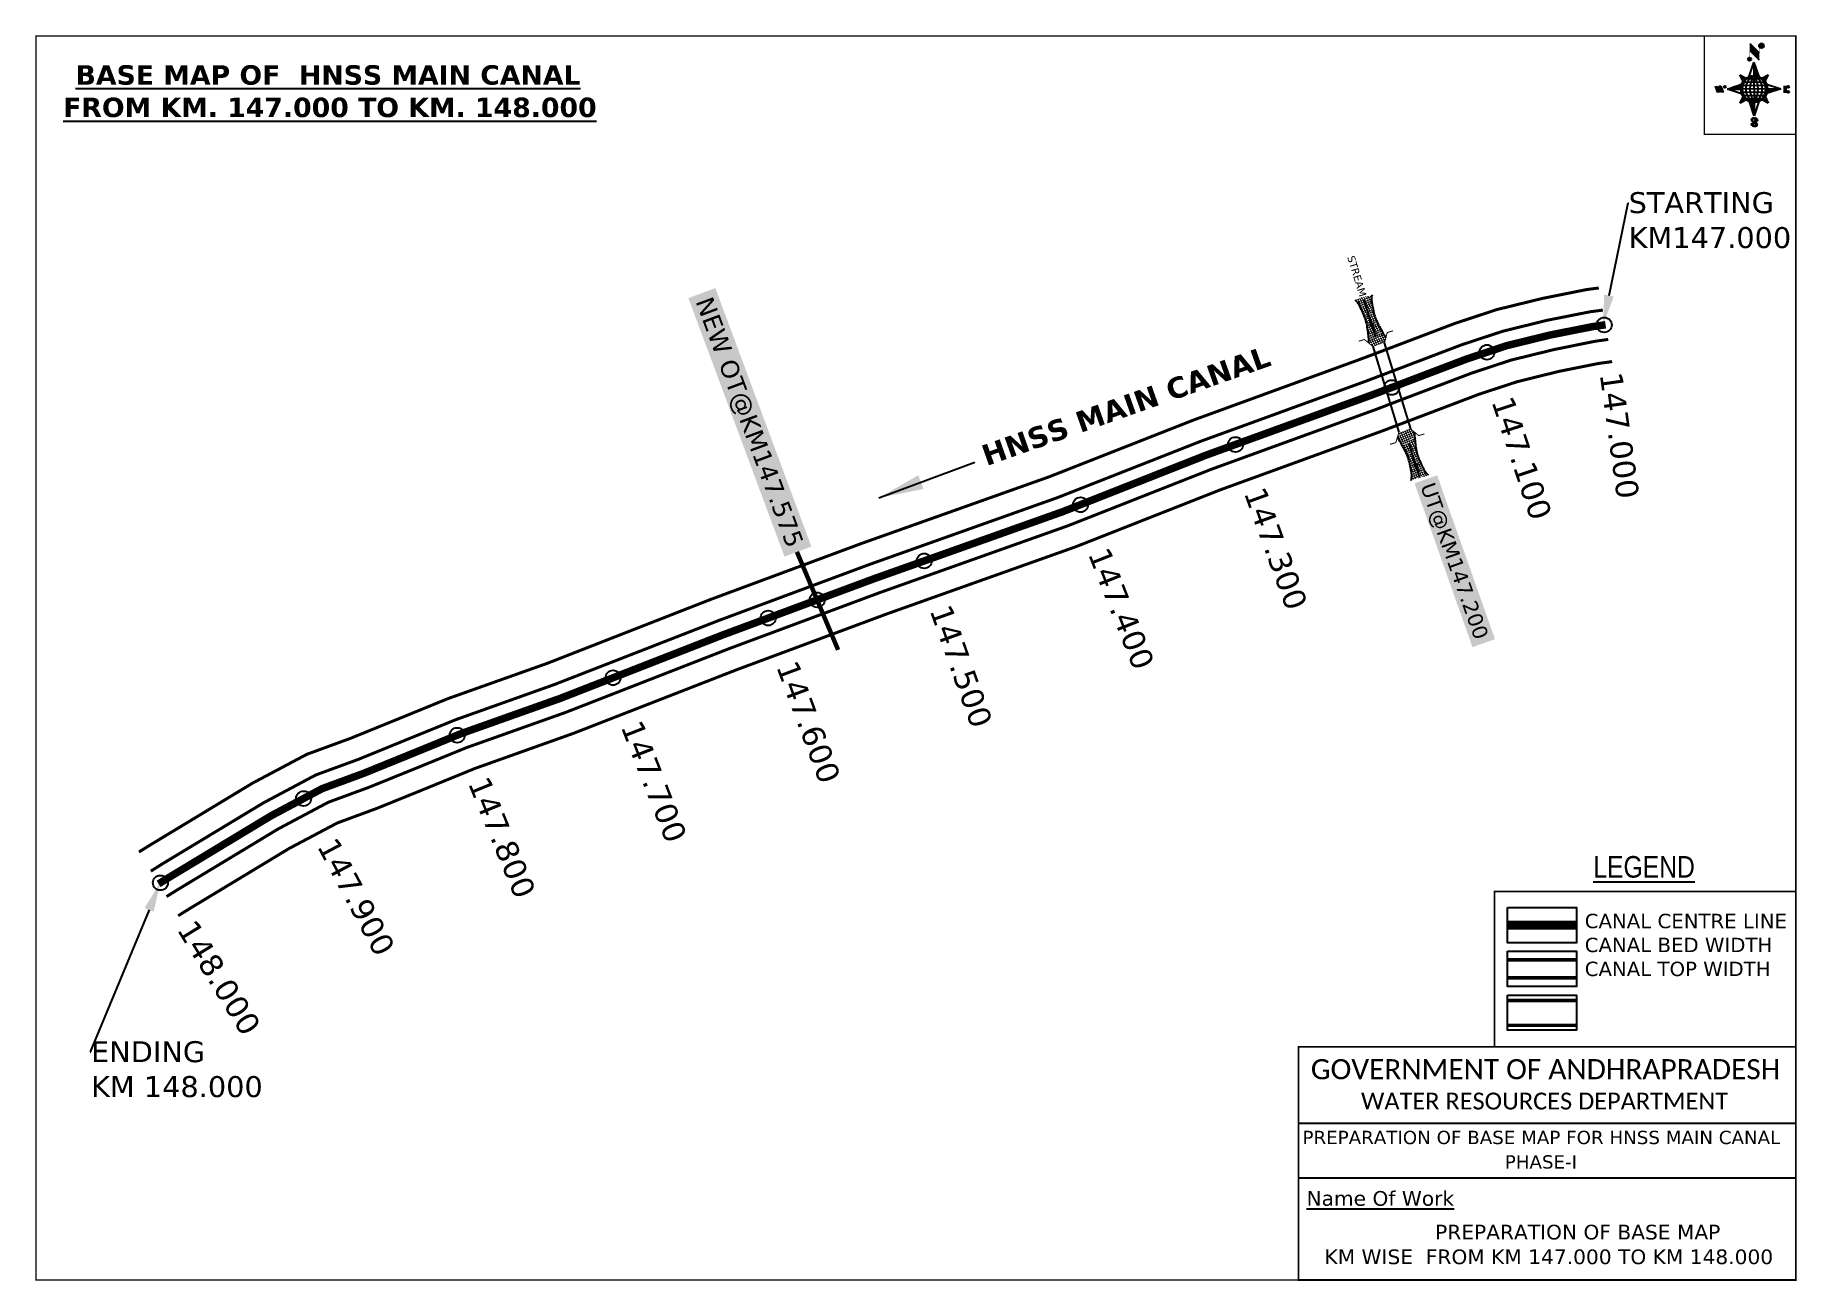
# Model space of a CAD drawing. Header units: inches. Extents: x 757026 to 758202, y 1681837 to 1682669.
import ezdxf
from ezdxf import colors
from ezdxf.entities.mleader import LeaderData, LeaderLine
from ezdxf.enums import TextEntityAlignment as Align
from ezdxf.math import Vec2, Vec3

# ---------------------------------------------------------------- set-up
doc = ezdxf.new("R2010")
doc.units = ezdxf.units.IN
doc.header["$MEASUREMENT"] = 0
doc.header["$PDMODE"] = 32
doc.header["$PDSIZE"] = 10
doc.linetypes.add('HIDDEN2', pattern=[0.1875, 0.125, -0.0625])
for name, color, linetype in [('AQUADUCT', 1, 'Continuous'), ('bord', 1, 'Continuous'), ('CANAL1', 1, 'Continuous'), ('CSMark', 72, 'Continuous'), ('DCBMS', 232, 'Continuous'), ('PAGE', 7, 'Continuous'), ('STRUCTURE', 5, 'Continuous'), ('TEXT', 7, 'Continuous')]:
    doc.layers.add(name, color=color, linetype=linetype)
doc.styles.add('ARIALN', font='ARIALN_1.TTF')
doc.styles.get("Standard").update_dxf_attribs({"font": 'verdana_0.ttf'})
doc.dimstyles.get("Standard").update_dxf_attribs({"dimtxt": 0.18, "dimasz": 0.18, "dimexe": 0.18, "dimexo": 0.0625, "dimgap": 0.09, "dimtad": 0, "dimtih": 1, "dimtoh": 1, "dimdec": 4, "dimzin": 0, "dimdsep": 46, "dimtxsty": 'Standard', "dimcen": 0.09, "dimadec": 0, "dimazin": 0, "dimtfac": 1, "dimtdec": 4, "dimtofl": 0, "dimtmove": 0, "dimatfit": 3, "dimfxl": 0, "dimtolj": 1, "dimtzin": 0, "dimarcsym": 0})
pattern_1 = [(267.297113149, (-8720374.938, 50637915.138), (10.5367255337, -0.497431438), [])]
pattern_2 = [(357.297113149, (-8720374.938, 50637915.138), (0.497431438, 10.5367255337), [])]

# ---------------------------------------------------------------- blocks, each defined once
blk = doc.blocks.new('*X16')
at = {"color": 0, "linetype": 'Continuous'}
for p, q in [((6321.6, 240.5), (6322.3, 241.2)), ((6321.6, 240.3), (6322.3, 241)), ((6321.6, 240.1), (6322.3, 240.8)), ((6321.6, 239.9), (6322.4, 240.7)), ((6321.6, 239.8), (6322.4, 240.6)), ((6321.6, 239.6), (6322.5, 240.5)), ((6321.6, 239.4), (6322.5, 240.3)), ((6321.6, 239.2), (6322.6, 240.2)), ((6321.7, 239.1), (6322.6, 240.1)), ((6321.8, 240.8), (6322.4, 241.4)), ((6321.8, 239), (6322.7, 240)), ((6321.8, 239), (6322.8, 239.9)), ((6321.9, 238.9), (6322.9, 239.8)), ((6322, 238.8), (6323, 239.7)), ((6322.1, 241.3), (6322.4, 241.6)), ((6322.1, 238.7), (6323.1, 239.6)), ((6322.2, 238.6), (6323.1, 239.6)), ((6322.3, 238.5), (6323.2, 239.5)), ((6322.4, 238.5), (6323.3, 239.4)), ((6322.5, 238.4), (6323.4, 239.3)), ((6322.7, 238.4), (6323.6, 239.3)), ((6322.8, 238.3), (6323.7, 239.2)), ((6322.9, 238.3), (6323.8, 239.1)), ((6323.1, 238.2), (6323.9, 239.1)), ((6323.2, 238.2), (6324, 239)), ((6323.3, 238.2), (6324.2, 239)), ((6323.5, 238.1), (6324.3, 238.9)), ((6323.7, 238.1), (6324.4, 238.9)), ((6323.8, 238.1), (6324.6, 238.8)), ((6324.1, 238.2), (6324.7, 238.8)), ((6324.3, 238.3), (6324.9, 238.8)), ((6324.6, 238.3), (6325.1, 238.8)), ((6324.8, 238.4), (6325.2, 238.8)), ((6325.1, 238.5), (6325.4, 238.8)), ((6325.4, 238.6), (6325.6, 238.8))]:
    blk.add_line(p, q, dxfattribs=at)
blk = doc.blocks.new('*X15')
at = {"color": 0, "linetype": 'Continuous'}
for p, q in [((6324.4, 240.3), (6324.5, 240.4)), ((6324.6, 240.3), (6324.8, 240.5)), ((6324.7, 240.2), (6325, 240.5)), ((6324.8, 240.2), (6325.2, 240.6)), ((6325, 240.1), (6325.5, 240.6)), ((6325.1, 240.1), (6325.6, 240.6)), ((6325.2, 240), (6325.8, 240.6)), ((6325.3, 240), (6326, 240.6)), ((6325.4, 239.9), (6326.1, 240.6)), ((6325.5, 239.8), (6326.2, 240.5)), ((6325.6, 239.8), (6326.3, 240.5)), ((6325.7, 239.7), (6326.5, 240.4)), ((6325.9, 239.6), (6326.6, 240.3)), ((6326, 239.5), (6326.7, 240.3)), ((6326, 239.4), (6326.8, 240.2)), ((6326.1, 239.3), (6327, 240.2)), ((6326.2, 239.3), (6327.1, 240.1)), ((6326.3, 239.2), (6327.1, 240)), ((6326.4, 239.1), (6327.2, 239.9)), ((6326.5, 239), (6327.3, 239.8)), ((6326.5, 238.9), (6327.4, 239.7)), ((6326.6, 238.8), (6327.5, 239.6)), ((6326.7, 238.7), (6327.5, 239.5)), ((6326.8, 238.6), (6327.6, 239.4)), ((6326.8, 238.5), (6327.7, 239.3)), ((6326.8, 236.5), (6327.4, 237)), ((6326.9, 238.3), (6327.8, 239.2)), ((6326.9, 238.2), (6327.9, 239.1)), ((6326.9, 236.8), (6327.6, 237.4)), ((6327, 238.1), (6327.8, 239)), ((6327, 237.9), (6327.8, 238.8)), ((6327, 237.8), (6327.8, 238.6)), ((6327, 237.6), (6327.8, 238.4)), ((6327, 237.4), (6327.8, 238.2)), ((6327, 237.3), (6327.8, 238)), ((6327, 237.1), (6327.8, 237.9))]:
    blk.add_line(p, q, dxfattribs=at)
blk = doc.blocks.new('H')
at = {"layer": 'bord', "extrusion": (0.000427885, 0.004792, 0.999988)}
h = blk.add_hatch(dxfattribs=at)
h.set_pattern_fill('LINE', color=8, scale=84.387686, angle=-2.7029, style=0)
h.set_pattern_definition(pattern_2)
h.paths.add_polyline_path([(-492, 786, -0.090992), (-448, 775), (-486, 912)])
h = blk.add_hatch(dxfattribs=at)
h.set_pattern_fill('LINE', color=8, scale=84.387686, angle=-92.7029, style=0)
h.set_pattern_definition(pattern_1)
h.paths.add_polyline_path([(-625, 665, -0.090992), (-615, 710), (-751, 671)])
h = blk.add_hatch(dxfattribs=at)
h.set_pattern_fill('LINE', color=8, scale=84.387686, angle=-2.7029, style=0)
h.set_pattern_definition(pattern_2)
h.paths.add_polyline_path([(-504, 533, -0.090992), (-549, 543), (-510, 406)])
h = blk.add_hatch(dxfattribs=at)
h.set_pattern_fill('LINE', color=8, scale=84.387686, angle=-92.7029, style=0)
h.set_pattern_definition(pattern_1)
h.paths.add_polyline_path([(-246, 647), (-372, 653, -0.090992), (-382, 609)])
for p, q in [((-519, 1020, -1217), (-435, 927, -1216)), ((-516, 1087, -1217), (-432, 994, -1217)), ((-538, 774, -1216), (-487, 906, -1216)), ((-487, 906, -1216), (-493, 780, -1216)), ((-487, 906, -1216), (-448, 769, -1216)), ((-865, 701, -1215), (-847, 638, -1215)), ((-847, 700, -1215), (-829, 637, -1215)), ((-829, 699, -1215), (-811, 636, -1215)), ((-829, 699, -1215), (-811, 698, -1215)), ((-811, 698, -1215), (-794, 635, -1215)), ((-752, 665, -1215), (-615, 704, -1215)), ((-627, 794, -1216), (-567, 760, -1216)), ((-627, 794, -1216), (-584, 747, -1215)), ((-599, 731, -1215), (-627, 794, -1216)), ((-421, 753, -1216), (-359, 781, -1216)), ((-359, 781, -1216), (-405, 739, -1216)), ((-359, 781, -1216), (-392, 721, -1215)), ((-379, 693, -1215), (-246, 641, -1215)), ((-213, 669, -1215), (-217, 601, -1215)), ((-752, 665, -1215), (-625, 659, -1215)), ((-619, 614, -1215), (-752, 665, -1215)), ((-639, 526, -1214), (-606, 585, -1215)), ((-639, 526, -1214), (-593, 568, -1215)), ((-577, 553, -1215), (-639, 526, -1214)), ((-511, 400, -1214), (-549, 537, -1214)), ((-460, 533, -1215), (-511, 400, -1214)), ((-505, 527, -1214), (-511, 400, -1214)), ((-371, 513, -1214), (-431, 546, -1215)), ((-371, 513, -1214), (-414, 560, -1215)), ((-399, 576, -1215), (-371, 513, -1214)), ((-246, 641, -1215), (-383, 603, -1215)), ((-373, 647, -1215), (-246, 641, -1215)), ((-197, 600, -1215), (-194, 668, -1215))]:
    blk.add_line(p, q, dxfattribs=at)
at = {"layer": 'bord', "color": 8, "linetype": 'ByBlock', "extrusion": (0.000427885, 0.004792, 0.999988)}
for p, q in [((-375, 679, -1215), (-620, 691, -1215)), ((-386, 711, -1215), (-605, 722, -1215)), ((-411, 744, -1216), (-578, 752, -1216)), ((-493, 780, -1216), (-505, 527, -1214)), ((-373, 647, -1215), (-625, 659, -1215)), ((-378, 616, -1215), (-623, 628, -1215)), ((-392, 585, -1215), (-611, 595, -1215)), ((-420, 555, -1215), (-587, 562, -1215))]:
    blk.add_line(p, q, dxfattribs=at)
at = {"layer": 'bord', "extrusion": (0.000427885, 0.004792, 0.999988), "elevation": -1212}
for points, const_width in [([(-522, 960), (-516, 1093)], 1.61), ([(-434, 933), (-428, 1066)], 1.61), ([(-870, 707), (-846, 706)], 0.642), ([(-829, 643), (-821, 678)], 0.642), ([(-793, 641), (-782, 694)], 0.642), ([(-223, 676), (-174, 673)], 0.706), ([(-829, 643), (-855, 644)], 0.642), ([(-811, 642), (-784, 641)], 0.642), ([(-177, 605), (-226, 607)], 0.706), ([(-195, 645), (-185, 644)], 0.706)]:
    blk.add_lwpolyline(points, dxfattribs=dict(at, const_width=const_width))
for points, const_width in [([(-414, 1073, 1), (-398, 1058, 1)], 22.3), ([(-530, 950, 1), (-520, 939, 1)], 14.8), ([(-776, 697, 1), (-769, 690, 1)], 8.9), ([(-180, 618, 1), (-173, 611, 1)], 9.79), ([(-178, 667, 1), (-171, 660, 1)], 9.79), ([(-490, 362, 1), (-498, 369, 1)], 11.1), ([(-525, 322, 1), (-533, 329, 1)], 11.1)]:
    blk.add_lwpolyline(points, format="xyb", close=True, dxfattribs=dict(at, const_width=const_width))
for points in [[(-537, 317), (-531, 310), (-520, 307), (-505, 307), (-494, 310), (-486, 318), (-487, 326), (-491, 333), (-494, 336), (-503, 341), (-522, 347), (-530, 352), (-534, 355), (-537, 363), (-537, 373), (-530, 381), (-520, 384), (-504, 384), (-493, 380), (-487, 373)], [(-522, 348), (-526, 354), (-528, 361), (-528, 371), (-526, 375), (-521, 381), (-515, 384)], [(-505, 307), (-499, 312), (-497, 319), (-497, 327), (-501, 335), (-509, 343)]]:
    blk.add_lwpolyline(points, dxfattribs=at)
at = {"layer": 'bord', "extrusion": (0.000427885, 0.004792, 0.999988)}
for centre, radius in [((-406, 1065, -1212), 22.3), ((-525, 944, -1212), 14.8), ((-773, 694, -1212), 8.9), ((-498, 659, -1212), 127), ((-177, 615, -1212), 9.79), ((-174, 663, -1212), 9.79), ((-494, 365, -1212), 11.1), ((-529, 325, -1212), 11.1)]:
    blk.add_circle(centre, radius, dxfattribs=at)
at = {"layer": 'bord', "color": 8, "linetype": 'ByBlock', "extrusion": (0.000427885, 0.004792, 0.999988)}
for centre, radius, start, end in [((-482, 658, -1212), 128, 94.9254, 259.6691), ((-437, 656, -1212), 141, 113.2864, 241.308), ((-316, 651, -1212), 222, 142.5892, 212.0053), ((-560, 662, -1212), 141, 293.2864, 61.308), ((-681, 668, -1212), 222, 322.5892, 32.0053), ((-515, 660, -1212), 128, 274.9254, 79.6691)]:
    blk.add_arc(centre, radius, start, end, dxfattribs=at)
at = {"layer": 'bord', "extrusion": (0.000427885, 0.004792, 0.999988)}
for points in [[(-516, 1093, -1212), (-431, 1000, -1212), (-519, 1026, -1212), (-434, 933, -1212)], [(-864, 707, -1212), (-846, 706, -1212), (-846, 644, -1212), (-829, 643, -1212)], [(-829, 705, -1212), (-811, 704, -1212), (-811, 642, -1212), (-793, 641, -1212)], [(-193, 674, -1212), (-197, 606, -1212), (-213, 675, -1212), (-216, 607, -1212)]]:
    blk.add_solid(points, dxfattribs=at)
at = {"layer": 'bord', "extrusion": (0.000427885, 0.004792, 0.999988), "xscale": 7.977342409717546, "yscale": 7.977342408231451, "zscale": 7.977342408476333, "rotation": 138.0840426661453}
for name, p in [('*X15', (38301, -31929, -1212)), ('*X16', (38314, -31951, -1212))]:
    blk.add_blockref(name, p, dxfattribs=at)
blk = doc.blocks.new('UT')
at = {"layer": 'STRUCTURE'}
h = blk.add_hatch(dxfattribs=at)
h.set_pattern_fill('DASH', color=150, scale=8, angle=-39.6278, style=0)
h.set_pattern_definition([(320.372247933, (-4370.464, -6260.8811), (1.40800153113, 0.132407282), [1, -1])])
h.paths.add_polyline_path([(765163, 1700681.9), (765165.6, 1700680.6), (765167.2, 1700680.3), (765169.1, 1700680), (765172.4, 1700679.6), (765176.4, 1700679.3), (765179.5, 1700679.5), (765183.1, 1700679.9), (765187.7, 1700680.9), (765188.9, 1700681.2), (765193.1, 1700682.2), (765196.1, 1700680.2), (765196.1, 1700672.2), (765193.1, 1700670.2), (765190.5, 1700670.8), (765188.1, 1700671.3), (765185.5, 1700671.8), (765183.6, 1700672.1), (765181, 1700672.5), (765180.3, 1700672.5), (765178.5, 1700672.6), (765176.7, 1700672.6), (765174.6, 1700672.5), (765172.5, 1700672.3), (765170.4, 1700672), (765168.5, 1700671.7), (765166.1, 1700671.2), (765165, 1700670.8), (765163, 1700669.7)])
h.paths.add_polyline_path([(765259.1, 1700682.2), (765256.1, 1700680.2), (765256.1, 1700672.2), (765259.1, 1700670.2), (765261.9, 1700671), (765264.4, 1700671.6), (765266.4, 1700672), (765269.1, 1700672.5), (765272.7, 1700673), (765276.1, 1700673.1), (765278.6, 1700672.9), (765281.2, 1700672.7), (765283.9, 1700672.3), (765286.4, 1700671.9), (765288, 1700671.3), (765289.2, 1700670.6), (765289.1, 1700682.7), (765287.6, 1700681.8), (765285.7, 1700681.2), (765283, 1700680.7), (765281.2, 1700680.4), (765276.7, 1700679.9), (765272.7, 1700679.9), (765268.7, 1700680.3), (765264.8, 1700681), (765261.2, 1700681.7)])
at = {"layer": 'STRUCTURE', "color": 150, "const_width": 0.628}
for points in [[(765190.1, 1700688.2), (765190.1, 1700684.2), (765196.1, 1700680.2), (765256.1, 1700680.2), (765262.1, 1700684.2), (765262.1, 1700688.2)], [(765190.1, 1700664.2), (765190.1, 1700668.2), (765196.1, 1700672.2), (765256.1, 1700672.2), (765262.1, 1700668.2), (765262.1, 1700664.2)]]:
    blk.add_lwpolyline(points, dxfattribs=at)
at = {"layer": 'STRUCTURE', "color": 150}
for points in [[(765196.1, 1700680.2), (765256.1, 1700680.2)], [(765196.1, 1700672.2), (765256.1, 1700672.2)], [(765196.1, 1700672.2), (765256.1, 1700672.2)]]:
    blk.add_lwpolyline(points, dxfattribs=at)
at = {"layer": 'STRUCTURE', "color": 0}
blk.add_circle((765226.1, 1700676.2), 1.89, dxfattribs=at)
at = {"layer": 'STRUCTURE', "color": 150}
for points in [[(765163, 1700681.9), (765164.4, 1700681.1), (765167.9, 1700680.2), (765171.2, 1700679.8), (765176.1, 1700679.4), (765184.7, 1700680.3), (765193.1, 1700682.2)], [(765289.1, 1700682.7), (765287.8, 1700681.9), (765284.3, 1700680.9), (765280.9, 1700680.4), (765276.1, 1700679.8), (765267.4, 1700680.5), (765259.1, 1700682.2)], [(765163, 1700669.7), (765164.3, 1700670.6), (765167.8, 1700671.6), (765171.2, 1700672.1), (765176, 1700672.6), (765184.7, 1700672), (765193.1, 1700670.2)], [(765289.2, 1700670.6), (765287.8, 1700671.4), (765284.2, 1700672.3), (765280.9, 1700672.7), (765276.1, 1700673.1), (765267.4, 1700672.2), (765259.1, 1700670.2)]]:
    blk.add_spline(points, degree=3, dxfattribs=at)
at = {"layer": 'STRUCTURE', "color": 0}
blk.add_text('STREAM', height=5, dxfattribs=at).set_placement((765148.2, 1700675.8), align=Align.MIDDLE_CENTER)
for points in [[(765190.9, 1700676), (765164.2, 1700675.8)], [(765289.3, 1700676.7), (765265.4, 1700676.4)]]:
    blk.add_leader(points, dimstyle='Standard', override={"dimasz": 10, "dimgap": 0.09, "dimtad": 0}, dxfattribs=at)

msp = doc.modelspace()

# ---------------------------------------------------------------- linework, layer by layer
at = {"color": 4, "const_width": 3}
msp.add_lwpolyline([(757534.2, 1682323.5), (757561.7, 1682258)], dxfattribs=at)
at = {"color": 3}
for p in [(758073.3, 1682475.1), (757995, 1682456.8), (757931.4, 1682433.3), (757827.1, 1682395.2), (757723.6, 1682355), (757619.2, 1682317.4), (757515, 1682279.3), (757411.4, 1682239.4), (757307.3, 1682201), (757204.7, 1682158.7), (757109.1, 1682102.4)]:
    msp.add_point(p, dxfattribs=at)
at = {"layer": 'CANAL1', "color": 200, "const_width": 2}
for points in [[(758069.7, 1682499.8), (758061.5, 1682498.7), (758032, 1682492.8), (758001.4, 1682485.3), (757973.3, 1682476), (757922.5, 1682456.7), (757908.6, 1682451.5), (757798.9, 1682411.5), (757702.8, 1682373.7), (757577.6, 1682329.2), (757476.3, 1682291.6), (757367.4, 1682249), (757301, 1682225.4), (757267.5, 1682211.7), (757236, 1682198.9), (757206.8, 1682188.2), (757170.5, 1682168.9), (757102.7, 1682127.9), (757094.8, 1682123)], [(758078.6, 1682450.6), (758069.8, 1682449.4), (758042.8, 1682444), (758015.3, 1682437.2), (757990, 1682428.9), (757940.2, 1682410), (757926, 1682404.6), (757816.6, 1682364.8), (757720.4, 1682326.9), (757594.7, 1682282.2), (757494.1, 1682244.8), (757384.8, 1682202.2), (757318.9, 1682178.7), (757286.4, 1682165.4), (757254.1, 1682152.3), (757227.3, 1682142.4), (757195.2, 1682125.4), (757128.7, 1682085.2), (757121, 1682080.4)]]:
    msp.add_lwpolyline(points, dxfattribs=at)
at = {"layer": 'CANAL1', "color": 5, "const_width": 2}
for points in [[(758072.4, 1682485), (758064, 1682483.9), (758035.2, 1682478.2), (758005.6, 1682470.9), (757978.3, 1682461.9), (757927.8, 1682442.7), (757913.8, 1682437.4), (757804.2, 1682397.5), (757708.1, 1682359.7), (757582.7, 1682315.1), (757481.6, 1682277.5), (757372.6, 1682235), (757306.4, 1682211.4), (757273.2, 1682197.9), (757241.4, 1682184.9), (757213, 1682174.5), (757177.9, 1682155.8), (757110.5, 1682115.1), (757102.7, 1682110.2)], [(757113.2, 1682093.2), (757120.9, 1682098), (757187.8, 1682138.4), (757221.2, 1682156.2), (757248.6, 1682166.3), (757280.7, 1682179.3), (757313.5, 1682192.7), (757379.6, 1682216.2), (757488.8, 1682258.8), (757589.6, 1682296.3), (757715.1, 1682340.9), (757811.3, 1682378.8), (757920.8, 1682418.6), (757934.9, 1682424), (757985, 1682443), (758011.1, 1682451.6), (758039.6, 1682458.6), (758067.3, 1682464.2), (758076, 1682465.4)]]:
    msp.add_lwpolyline(points, dxfattribs=at)
at = {"layer": 'CANAL1', "color": 1, "linetype": 'HIDDEN2', "ltscale": 100, "const_width": 5}
msp.add_lwpolyline([(758074.2, 1682475.2), (758065.7, 1682474), (758037.4, 1682468.4), (758008.4, 1682461.3), (757981.6, 1682452.4), (757931.4, 1682433.3), (757917.3, 1682428), (757807.7, 1682388.2), (757711.6, 1682350.3), (757586.1, 1682305.7), (757485.2, 1682268.2), (757376.1, 1682225.6), (757310, 1682202.1), (757277, 1682188.6), (757245, 1682175.6), (757217.1, 1682165.3), (757182.9, 1682147.1), (757115.7, 1682106.5), (757107.9, 1682101.7)], dxfattribs=at)
at = {"layer": 'CANAL1', "color": 1, "linetype": 'HIDDEN2', "ltscale": 100, "const_width": 6, "elevation": -0.4}
msp.add_lwpolyline([(758054.9, 1682074.2), (758008.8, 1682074.2)], dxfattribs=at)
at = {"layer": 'CANAL1', "color": 5, "const_width": 2.4, "elevation": -0.4}
for points in [[(758054.9, 1682050.9), (758008.8, 1682050.9)], [(758054.9, 1682038.9), (758008.8, 1682038.9)]]:
    msp.add_lwpolyline(points, dxfattribs=at)
at = {"layer": 'CANAL1', "color": 200, "const_width": 2.4, "elevation": -0.4}
for points in [[(758054.9, 1682023.7), (758008.8, 1682023.7)], [(758054.9, 1682007.2), (758008.8, 1682007.2)]]:
    msp.add_lwpolyline(points, dxfattribs=at)
at = {"layer": 'PAGE', "const_width": 1}
msp.add_lwpolyline([(757026, 1681837.1), (758201.3, 1681837.1), (758201.3, 1682668.1), (757026, 1682668.1), (757026, 1681837.1)], dxfattribs=at)
at = {"layer": 'PAGE'}
for points, const_width in [([(758201.3, 1682668.1), (758140.2, 1682668.1), (758140.2, 1682602.4), (758201.3, 1682602.4)], 1), ([(758201.3, 1681992.8), (758000, 1681992.8), (758000, 1682096.6), (758201.3, 1682096.6)], 1.2), ([(757869.2, 1681992.8), (758201.3, 1681992.8), (758201.3, 1681837.1), (757869.2, 1681837.1)], 1.2)]:
    msp.add_lwpolyline(points, close=True, dxfattribs=dict(at, const_width=const_width))
at = {"layer": 'PAGE', "elevation": -0.4}
for points in [[(758008.8, 1682085.9), (758054.9, 1682085.9), (758054.9, 1682062.4), (758008.8, 1682062.4)], [(758008.8, 1682056.7), (758054.9, 1682056.7), (758054.9, 1682033.1), (758008.8, 1682033.1)], [(758008.8, 1682027.4), (758054.9, 1682027.4), (758054.9, 1682003.9), (758008.8, 1682003.9)]]:
    msp.add_lwpolyline(points, close=True, dxfattribs=at)
at = {"layer": 'PAGE'}
for points in [[(757869.2, 1681941.8), (758201.3, 1681941.8)], [(757869.2, 1681905.4), (758201.3, 1681905.4)]]:
    msp.add_lwpolyline(points, dxfattribs=at)
at = {"layer": 'STRUCTURE', "color": 0}
for p in [(757931.4, 1682433.3), (757547.7, 1682291.4)]:
    msp.add_point(p, dxfattribs=at)

# ---------------------------------------------------------------- block references
at = {"layer": 'AQUADUCT', "color": 1, "xscale": 0.0703495379661093, "yscale": 0.07034953800030053, "zscale": 0.07034953795990817, "rotation": 3.078330607406165}
msp.add_blockref('H', (758210.9, 1682588.7, 85.4), dxfattribs=at)
at = {"layer": 'STRUCTURE', "color": 0, "rotation": 286.9483257006485}
msp.add_blockref('UT', (-1091951.6, 1918661.5), dxfattribs=at)

# ---------------------------------------------------------------- texts
at = {"layer": 'CANAL1', "insert": (757655.2, 1682393.6), "char_height": 14, "width": 205.129, "attachment_point": 1, "rotation": 19.4761}
msp.add_mtext('\\pi0.96322;{\\fVerdana|b1|i0|c0|p34;HNSS MAIN CANAL}', dxfattribs=at)
at = {"layer": 'CSMark', "color": 1}
for s, rotation, p in [('147.000', 277.9237, (758077.7, 1682443.4)), ('147.100', 288.2818, (758005, 1682426.5)), ('147.300', 289.9935, (757839.5, 1682365.7)), ('147.400', 291.495, (757735.3, 1682325.2)), ('147.500', 289.575, (757629.7, 1682287.2)), ('147.600', 290.3746, (757527.2, 1682249.7)), ('147.700', 291.3331, (757423.3, 1682209.7)), ('147.800', 292.2381, (757321.2, 1682172.1)), ('147.900', 297.9862, (757220, 1682130.6)), ('148.000', 301.5932, (757126.1, 1682075.3))]:
    msp.add_text(s, height=15, rotation=rotation, dxfattribs=at).set_placement(p, align=Align.MIDDLE_LEFT)
at = {"layer": 'PAGE', "extrusion": (0.000201441, 0.004807, 0.999988), "style": 'ARIALN'}
msp.add_text('%%ULEGEND', height=14.4, rotation=359.9999, dxfattribs=at).set_placement((758099.9, 1682092.9, 8238.3), align=Align.MIDDLE)
at = {"layer": 'PAGE', "extrusion": (0.000201441, 0.004807, 0.999988)}
for s, height, p in [('PREPARATION OF BASE MAP FOR HNSS MAIN CANAL', 8.878, (757871.8, 1681907.7, 8237.4)), ('%%UName Of Work', 9.822, (757874.5, 1681866.5, 8236.1))]:
    msp.add_text(s, height=height, rotation=359.9999, dxfattribs=at).set_placement(p)
for s, height, p in [('PHASE-I', 8.88, (758031, 1681895.8, 8237.3)), ('PREPARATION OF BASE MAP', 9.822, (758055.6, 1681848.9, 8236.1)), ('KM WISE  FROM KM 147.000 TO KM 148.000', 9.822, (758036.3, 1681832.4, 8236.1))]:
    msp.add_text(s, height=height, rotation=359.9999, dxfattribs=at).set_placement(p, align=Align.MIDDLE_CENTER)
at = {"layer": 'PAGE', "extrusion": (0.000201441, 0.004807, 0.999988), "attachment_point": 1, "text_direction": (1, -1e-06, -0.000201)}
for s, insert, char_height, width in [('CANAL CENTRE LINE CANAL BED WIDTH {\\H2.3741x; }CANAL TOP WIDTH{\\H1.9188x; }', (758060.3, 1682081.7, -0.4), 9.6, 168.926), ('\\pi3.5885;{\\fCalibri|b0|i0|c0|p34;\\H1.3333x;GOVERNMENT OF ANDHRAPRADESH\\P\\pi37.073;\\H0.83998x;WATER RESOURCES DEPARTMENT}', (757873.8, 1681984.6, -1.3), 10.059, 321.276)]:
    msp.add_mtext(s, dxfattribs=dict(at, insert=insert, char_height=char_height, width=width))
at = {"layer": 'STRUCTURE', "color": 5, "attachment_point": 1, "bg_fill": 1, "box_fill_scale": 1.3, "bg_fill_color": 7, "bg_fill_true_color": 16777215, "bg_fill_transparency": 4390977}
for s, insert, char_height, width, rotation in [('NEW OT@KM147.575', (757477.6, 1682495.1), 12, 177.044, 290.3746), ('UT@KM147.200', (757959.9, 1682370.8), 10, 110.08, 289.4517)]:
    msp.add_mtext(s, dxfattribs=dict(at, insert=insert, char_height=char_height, width=width, rotation=rotation))
at = {"layer": 'TEXT', "color": 1, "insert": (757030.7, 1682648.6), "char_height": 13, "width": 379.826, "attachment_point": 1}
msp.add_mtext('\\pi21.755;{\\fVerdana|b1|i0|c0|p34;\\LBASE MAP OF  HNSS MAIN CANAL \\P\\pi13.452;FROM KM. 147.000 TO KM. 148.000}', dxfattribs=at)

# ---------------------------------------------------------------- leaders
at = {"layer": 'CANAL1'}
msp.add_leader([(757588.9, 1682359.6), (757652.9, 1682383.5)], dimstyle='Standard', override={"dimasz": 30, "dimgap": 0.09, "dimtad": 0}, dxfattribs=at)
at = {"layer": 'DCBMS', "color": 5}
ml = msp.add_multileader_mtext('Standard', dxfattribs=at)
ml.set_content('STARTING\\PKM147.000', color=5)
ml.set_leader_properties()
ml.build(insert=Vec2(0, 0))
ml.multileader.update_dxf_attribs({"dogleg_length": 0.36, "arrow_head_size": 20})
ctx = ml.context
ctx.base_point, ctx.char_height, ctx.arrow_head_size, ctx.landing_gap_size, ctx.plane_origin = Vec3(758089.5, 1682556.6), 14, 20, 0.09, Vec3(758236.6, 1682620.9)
notes = []
notes.append((ctx, [(1, (1, 1, 0), (758089.2, 1682556.6), (1, 0), 0.36, [(0, [(758072.5, 1682475.1)], 0, [])])]))
ctx.mtext.insert, ctx.mtext.flow_direction = Vec3(758089.6, 1682563.8), 5
ml = msp.add_multileader_mtext('Standard', dxfattribs=at)
ml.set_content('ENDING \\PKM 148.000', color=5)
ml.set_leader_properties()
ml.build(insert=Vec2(0, 0))
ml.multileader.update_dxf_attribs({"dogleg_length": 0.36, "arrow_head_size": 20})
ctx = ml.context
ctx.base_point, ctx.char_height, ctx.arrow_head_size, ctx.landing_gap_size, ctx.plane_origin = Vec3(757062.7, 1681989.4), 14, 20, 0.09, Vec3(757206.1, 1681911.1)
notes.append((ctx, [(1, (1, 1, 0), (757062.3, 1681989.4), (1, 0), 0.36, [(0, [(757109.2, 1682102.8)], 0, [])])]))
ctx.mtext.insert, ctx.mtext.width, ctx.mtext.flow_direction = Vec3(757062.8, 1681996.6), 139.265, 5
for ctx, leaders in notes:
    for number, flags, end, landing, length, lines in leaders:
        leader = LeaderData()
        leader.index, (leader.has_last_leader_line, leader.has_dogleg_vector, leader.attachment_direction) = number, flags
        leader.last_leader_point, leader.dogleg_vector, leader.dogleg_length = Vec3(end), Vec3(landing), length
        for number, points, colour, breaks in lines:
            line = LeaderLine()
            line.index, line.vertices, line.color, line.breaks = number, Vec3.list(points), colors.encode_raw_color(colour), breaks
            leader.lines.append(line)
        ctx.leaders.append(leader)

doc.saveas('drawing.dxf')
